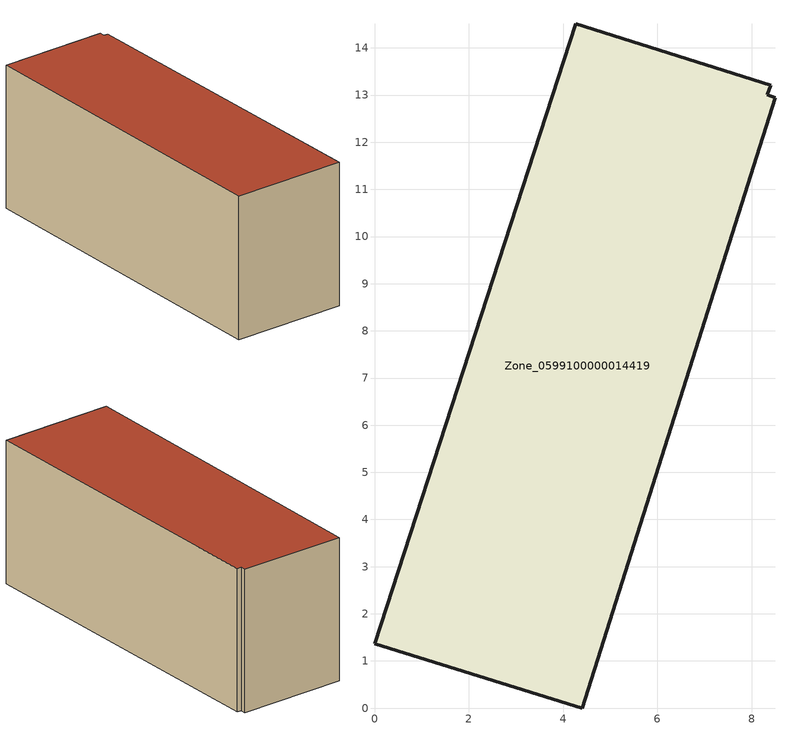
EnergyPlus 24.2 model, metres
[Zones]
Zone_0599100000014419
 floor ground (C_G): 0,1.37 4.27,14.51 8.4,13.21 8.33,13 8.49,12.94 4.4,0 z0.57
 wall outside (C_F): 4.27,14.51 0,1.37 4.4,0 8.49,12.94 8.33,13 8.4,13.21 4.27,14.51 z0.57:6.32
 roof outside (C_R): 0,1.37 4.4,0 8.49,12.94 8.33,13 8.4,13.21 4.27,14.51 z6.32
[BUILDING]
Pand.0599100000014419: North Axis=0; Terrain=City; Loads Convergence Tolerance Value=0.04; Temperature Convergence Tolerance Value=0.4; Solar Distribution=FullExterior; Maximum Number of Warmup Days=25; Minimum Number of Warmup Days=1
[Site:Location]
Rotterdam.The.Hague.AP_ZH_NLD Design_Conditions: Latitude=51.96; Longitude=4.45; Time Zone=1; Elevation=-4.5
[SITE:GROUNDTEMPERATURE:BUILDINGSURFACE]
18, 18, 18, 18, 18, 18, 18, 18, 18, 18, 18, 18
[MATERIAL] Thermal Absorptance=0.9; Solar Absorptance=0.7; Visible Absorptance=0.7
Name | Roughness | Thickness | Conductivity | Density | Specific Heat
G.TI.1965-1974 | MediumSmooth | 0.15 | 0.882353 | 540 | 1210
F.TI.1965-1974 | Rough | 0.3 | 0.697674 | 1920 | 840
R.TI.1965-1974 | MediumRough | 0.2 | 0.232558 | 1500 | 1000
[CONSTRUCTION]
C_G: G.TI.1965-1974
C_F: F.TI.1965-1974
C_R: R.TI.1965-1974
[ZONE]
Zone_0599100000014419: Type=1; Multiplier=1; Ceiling Height=Autocalculate; Volume=Autocalculate; Floor Area=autocalculate; Part of Total Floor Area=Yes
[ZONEINFILTRATION:DESIGNFLOWRATE]
Infil_Zone_0599100000014419: Zone or ZoneList or Space or SpaceList=Zone_0599100000014419; Schedule=AlwaysOn; Design Flow Rate Calculation Method=Flow/Area; Flow Rate per Floor Area=0.003; Constant Term Coefficient=1; Temperature Term Coefficient=0; Velocity Term Coefficient=0; Velocity Squared Term Coefficient=0
[HVACTEMPLATE:ZONE:IDEALLOADSAIRSYSTEM]
Zone_0599100000014419: Maximum Heating Supply Air Temperature=50; Minimum Cooling Supply Air Temperature=13; Maximum Heating Supply Air Humidity Ratio=0.0156; Minimum Cooling Supply Air Humidity Ratio=0.0077; Heating Limit=NoLimit; Cooling Limit=NoLimit; Dehumidification Control Type=ConstantSensibleHeatRatio; Cooling Sensible Heat Ratio=0.7; Dehumidification Setpoint=60; Humidification Control Type=None; Humidification Setpoint=30; Outdoor Air Method=None; Outdoor Air Flow Rate per Person=0.00944; Outdoor Air Flow Rate per Zone Floor Area=0; Outdoor Air Flow Rate per Zone=0; Demand Controlled Ventilation Type=None; Outdoor Air Economizer Type=NoEconomizer; Heat Recovery Type=None; Sensible Heat Recovery Effectiveness=0.7; Latent Heat Recovery Effectiveness=0.65
[ZONECONTROL:THERMOSTAT]
ThermostatControl_Zone_0599100000014419: Zone or ZoneList=Zone_0599100000014419; Control Type Schedule=DualSetpointControlType; Control 1=Thermostat_Zone_0599100000014419; Temperature Difference Between Cutout And Setpoint=0
[THERMOSTATSETPOINT:DUALSETPOINT]
Thermostat_Zone_0599100000014419: Heating Setpoint Temperature Schedule=HeatingSetpoint_Zone_0599100000014419; Cooling Setpoint Temperature Schedule=CoolingSetpoint_Zone_0599100000014419
[SCHEDULE:COMPACT]
HeatingSetpoint_Zone_0599100000014419: Through: 12/31, For: AllDays, Until: 24:00, 21
CoolingSetpoint_Zone_0599100000014419: Through: 12/31, For: AllDays, Until: 24:00, 24
DualSetpointControlType: Through: 12/31, For: AllDays, Until: 24:00, 4
AlwaysOn: Through: 12/31, For: AllDays, Until: 24:00, 1
